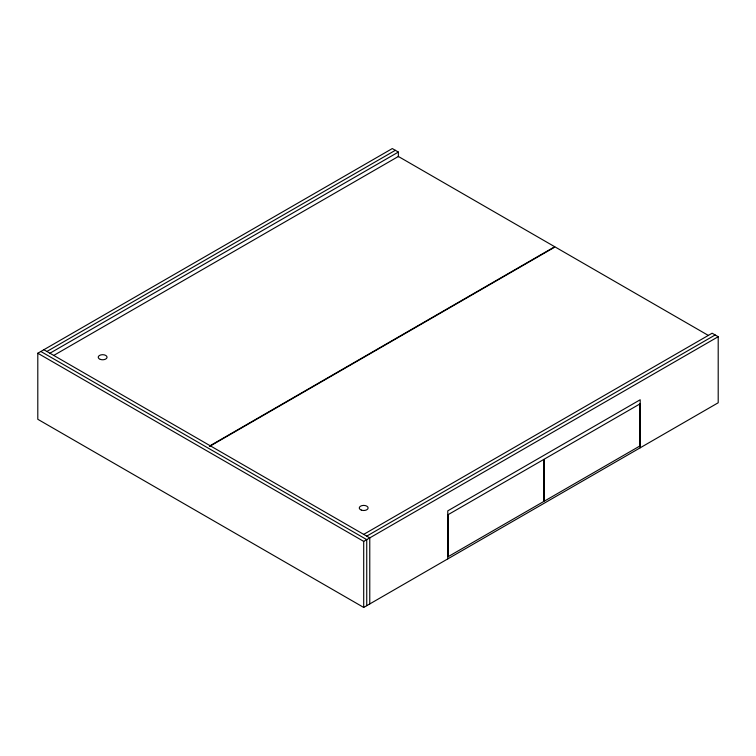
<?xml version="1.0" encoding="UTF-8"?>
<svg xmlns="http://www.w3.org/2000/svg" width="756" height="756" viewBox="0 0 756 756"><rect width="100%" height="100%" fill="white"/><g stroke="black" fill="none" stroke-linecap="round" stroke-linejoin="round"><path stroke-width="1.13" d="M363.702 534.379L712.133 333.216L718.2 336.713L718.2 402.768L363.702 607.437L37.8 419.287L37.8 353.232L392.298 148.563L398.365 152.06L398.365 156.785M46.9 351.474L395.331 150.312M49.934 353.232L398.365 152.06M53.695 355.462L398.365 156.464L554.734 246.74L210.055 445.738M209.384 446.522L555.074 246.938L708.372 335.447M366.736 536.127L715.167 334.965M37.8 353.232L363.702 541.381L718.2 336.713M43.867 349.726L369.769 537.885L369.769 603.94M40.833 351.474L366.736 539.633L366.736 605.688M640.19 447.807L640.19 399.763L447.769 510.858L447.769 558.901M363.702 541.381L363.702 607.437M543.81 459.421L448.119 514.666L448.119 556.699L543.81 501.455L543.81 459.421M639.85 403.969L544.159 459.213L544.159 501.256L639.85 446.002L639.85 403.969M361.377 510.13A4.413 2.551 0 0 0 368.115 508.032A4.413 2.551 0 0 0 361.604 505.707A4.413 2.551 0 0 0 361.377 510.13M100.312 359.402A4.413 2.551 0 0 0 107.05 357.314A4.413 2.551 0 0 0 100.539 354.989A4.413 2.551 0 0 0 100.312 359.402"/></g></svg>
